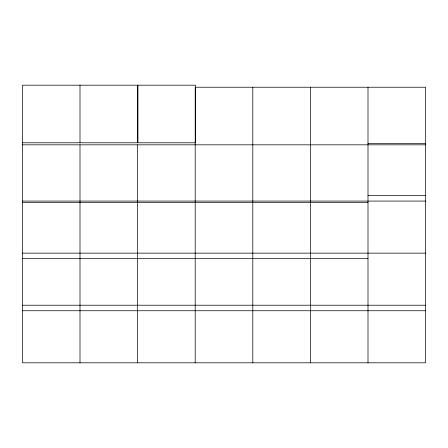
<?xml version="1.0" encoding="UTF-8"?>
<svg xmlns="http://www.w3.org/2000/svg" width="448" height="448" viewBox="0 0 448 448"><rect width="100%" height="100%" fill="white"/><g stroke="black" fill="none" stroke-linecap="round" stroke-linejoin="round"><path stroke-width="0.67" d="M22.4 142.789L137.598 142.789L137.598 85.187M367.998 143.478L425.6 143.478M22.4 144.827L425.6 144.827M367.998 195.541L425.6 195.541M22.4 201.074L425.6 201.074M22.4 202.423L367.998 202.423M22.4 253.142L425.6 253.142M22.4 258.675L367.998 258.675M22.4 305.211L425.6 305.211M22.4 310.744L425.6 310.744M367.998 87.226L367.998 362.813M310.402 87.226L310.402 362.813M252.801 87.226L252.801 362.813M195.199 362.813L195.199 87.226L425.6 87.226L425.6 362.813L22.4 362.813L22.4 85.187L195.535 85.187L195.535 142.789L137.934 142.789L137.934 85.187M137.598 144.827L137.598 362.813M80.002 85.187L80.002 142.789M80.002 144.827L80.002 362.813"/></g></svg>
